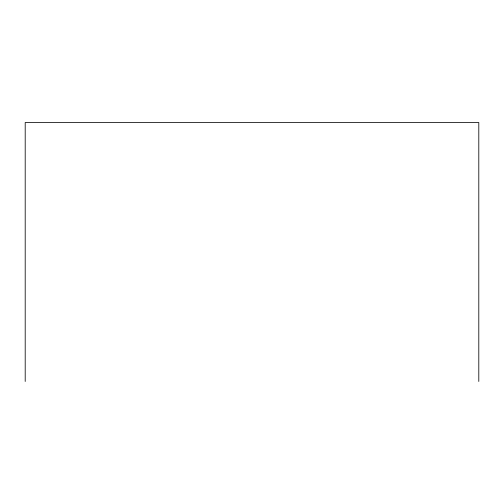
<?xml version="1.0" encoding="UTF-8"?>
<svg xmlns="http://www.w3.org/2000/svg" width="504" height="504" viewBox="0 0 504 504"><rect width="100%" height="100%" fill="white"/><g stroke="black" fill="none" stroke-linecap="round" stroke-linejoin="round"><path stroke-width="0.76" d="M478.8 381.471L478.8 122.529L25.2 122.529L25.2 381.471"/></g></svg>
